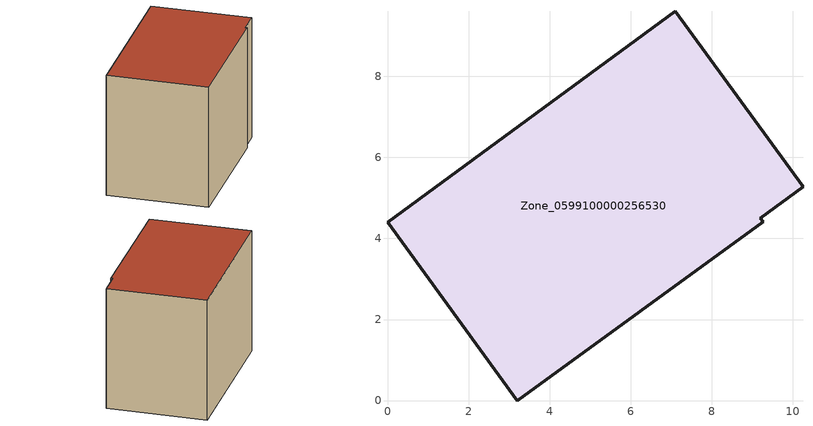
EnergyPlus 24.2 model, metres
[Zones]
Zone_0599100000256530
 floor ground (C_G): 0,4.4 7.1,9.6 10.25,5.27 9.2,4.5 9.27,4.41 3.2,0 z0
 wall outside (C_F): 3.2,0 9.27,4.41 9.2,4.5 10.25,5.27 7.1,9.6 0,4.4 3.2,0 z0:6.78
 roof outside (C_R): 7.1,9.6 0,4.4 3.2,0 9.27,4.41 9.2,4.5 10.25,5.27 z6.78
[BUILDING]
Pand.0599100000256530: North Axis=0; Terrain=City; Loads Convergence Tolerance Value=0.04; Temperature Convergence Tolerance Value=0.4; Solar Distribution=FullExterior; Maximum Number of Warmup Days=25; Minimum Number of Warmup Days=1
[Site:Location]
Rotterdam.The.Hague.AP_ZH_NLD Design_Conditions: Latitude=51.96; Longitude=4.45; Time Zone=1; Elevation=-4.5
[SITE:GROUNDTEMPERATURE:BUILDINGSURFACE]
18, 18, 18, 18, 18, 18, 18, 18, 18, 18, 18, 18
[MATERIAL] Thermal Absorptance=0.9; Solar Absorptance=0.7; Visible Absorptance=0.7
Name | Roughness | Thickness | Conductivity | Density | Specific Heat
G.TC.1946 | MediumSmooth | 0.15 | 1 | 540 | 1210
F.TC.1946 | Rough | 0.3 | 0.857143 | 1920 | 840
R.TC.1946 | MediumRough | 0.2 | 0.909091 | 1500 | 1000
[CONSTRUCTION]
C_G: G.TC.1946
C_F: F.TC.1946
C_R: R.TC.1946
[ZONE]
Zone_0599100000256530: Type=1; Multiplier=1; Ceiling Height=Autocalculate; Volume=Autocalculate; Floor Area=autocalculate; Part of Total Floor Area=Yes
[ZONEINFILTRATION:DESIGNFLOWRATE]
Infil_Zone_0599100000256530: Zone or ZoneList or Space or SpaceList=Zone_0599100000256530; Schedule=AlwaysOn; Design Flow Rate Calculation Method=Flow/Area; Flow Rate per Floor Area=0.003; Constant Term Coefficient=1; Temperature Term Coefficient=0; Velocity Term Coefficient=0; Velocity Squared Term Coefficient=0
[HVACTEMPLATE:ZONE:IDEALLOADSAIRSYSTEM]
Zone_0599100000256530: Maximum Heating Supply Air Temperature=50; Minimum Cooling Supply Air Temperature=13; Maximum Heating Supply Air Humidity Ratio=0.0156; Minimum Cooling Supply Air Humidity Ratio=0.0077; Heating Limit=NoLimit; Cooling Limit=NoLimit; Dehumidification Control Type=ConstantSensibleHeatRatio; Cooling Sensible Heat Ratio=0.7; Dehumidification Setpoint=60; Humidification Control Type=None; Humidification Setpoint=30; Outdoor Air Method=None; Outdoor Air Flow Rate per Person=0.00944; Outdoor Air Flow Rate per Zone Floor Area=0; Outdoor Air Flow Rate per Zone=0; Demand Controlled Ventilation Type=None; Outdoor Air Economizer Type=NoEconomizer; Heat Recovery Type=None; Sensible Heat Recovery Effectiveness=0.7; Latent Heat Recovery Effectiveness=0.65
[ZONECONTROL:THERMOSTAT]
ThermostatControl_Zone_0599100000256530: Zone or ZoneList=Zone_0599100000256530; Control Type Schedule=DualSetpointControlType; Control 1=Thermostat_Zone_0599100000256530; Temperature Difference Between Cutout And Setpoint=0
[THERMOSTATSETPOINT:DUALSETPOINT]
Thermostat_Zone_0599100000256530: Heating Setpoint Temperature Schedule=HeatingSetpoint_Zone_0599100000256530; Cooling Setpoint Temperature Schedule=CoolingSetpoint_Zone_0599100000256530
[SCHEDULE:COMPACT]
HeatingSetpoint_Zone_0599100000256530: Through: 12/31, For: AllDays, Until: 24:00, 21
CoolingSetpoint_Zone_0599100000256530: Through: 12/31, For: AllDays, Until: 24:00, 24
DualSetpointControlType: Through: 12/31, For: AllDays, Until: 24:00, 4
AlwaysOn: Through: 12/31, For: AllDays, Until: 24:00, 1
